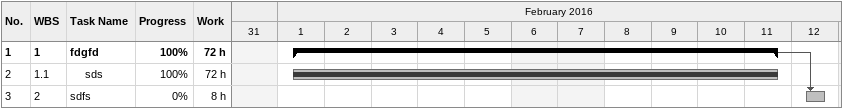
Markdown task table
| ID | WBS | Task | Start | Finish | Predecessors | % complete | Work (h) |
|---|---|---|---|---|---|---|---|
| 1 | 1 | **fdgfd** | 2016-02-01 | 2016-02-11 |  | 100 | 72 |
| 2 | 1.1 | sds | 2016-02-01 | 2016-02-11 |  | 100 | 72 |
| 3 | 2 | sdfs | 2016-02-12 | 2016-02-12 | 1 | 0 | 8 |
